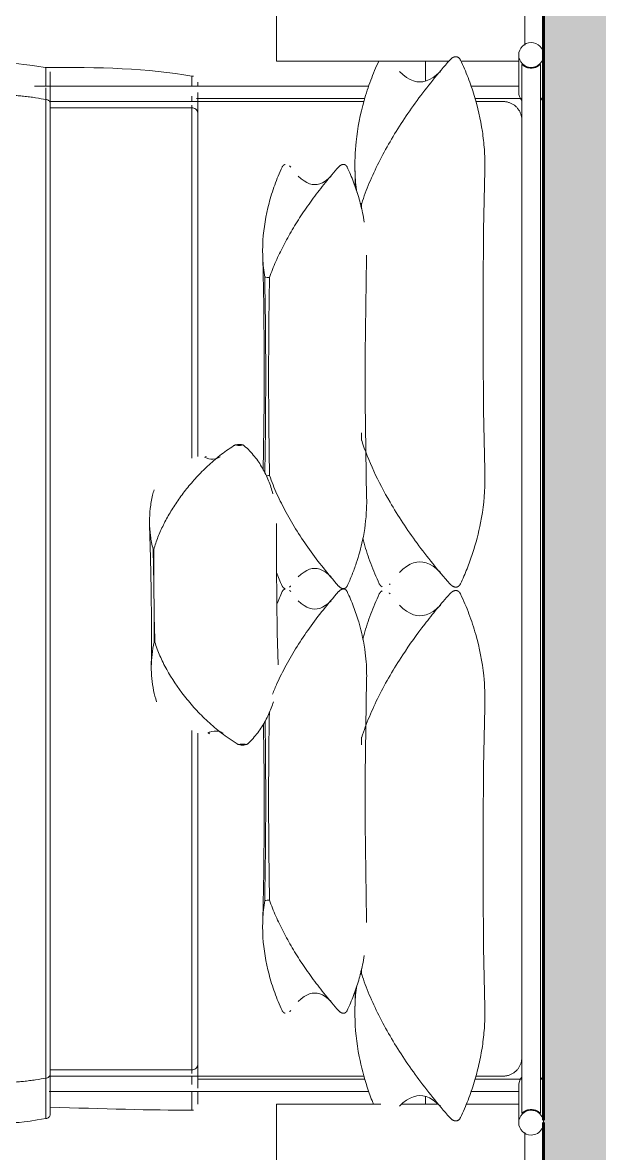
# Model space of a CAD drawing. Header units: millimetres. Extents: x -168557 to 193771, y -108373 to 197278.
# Drawn here: x 184983 to 185912, y -10839 to -9017 of the extents above; entities that cross this region are included whole.
import ezdxf

# ---------------------------------------------------------------- set-up
doc = ezdxf.new("R2010")
doc.units = ezdxf.units.MM
for name, color, linetype, lineweight in [('A-WALL', 113, 'Continuous', 9), ('A-WALL-PATT', 111, 'Continuous', 25), ('I-FURN', 30, 'Continuous', 9)]:
    doc.layers.add(name, color=color, linetype=linetype, lineweight=lineweight)

# ---------------------------------------------------------------- blocks, each defined once
blk = doc.blocks.new('Blks_Dorm Ikea_Cama Björksnäs - Queen-3588633-TERREO')
at = {"layer": 'I-FURN', "color": 254}
for p, q in [((-826.6, 1020), (-860, 1020)), ((844.9, 1015), (-844.9, 1015)), ((860, 1020), (826.6, 1020)), ((-844.9, 985), (844.9, 985)), ((-790, 984.3), (-790, 909.5)), ((790, 909.5), (790, 984.1)), ((-860, 980), (-800, 980)), ((-810, 903), (-810, 980)), ((800, 980), (860, 980)), ((810, 980.2), (810, 903)), ((-785, 955), (-785, 910.8)), ((785, 910.8), (785, 955)), ((-810, 199.9), (-810, 738.6)), ((-790, 732), (-790, 460.6)), ((-785, 730.5), (-785, 224.7)), ((785, 224.7), (785, 730.5)), ((790, 463.1), (790, 732)), ((810, 738.6), (810, 223.5))]:
    blk.add_line(p, q, dxfattribs=at)
at = {"layer": 'I-FURN', "color": 254, "flags": 128}
for points in [[(-755, 985), (-756.2, 985), (-757.4, 984.9), (-758.6, 984.8), (-759.8, 984.6), (-761, 984.4), (-762.1, 984.1), (-763.3, 983.8), (-764.4, 983.5), (-765.6, 983.1), (-766.7, 982.6), (-767.8, 982.1), (-768.9, 981.6), (-769.9, 981), (-770.9, 980.4), (-771.9, 979.8), (-772.9, 979.1), (-773.9, 978.3), (-774.8, 977.6), (-775.7, 976.7), (-776.5, 975.9), (-777.3, 975), (-778.1, 974.1), (-778.9, 973.2), (-779.6, 972.2), (-780.2, 971.2), (-780.9, 970.2), (-781.5, 969.1), (-782, 968.1), (-782.5, 967), (-783, 965.9), (-783.4, 964.7), (-783.7, 963.6), (-784.1, 962.4), (-784.3, 961.3), (-784.6, 960.1), (-784.7, 958.9), (-784.9, 957.7), (-785, 956.5), (-785, 955.3), (-785, 955)], [(785, 955), (785, 956.2), (784.9, 957.4), (784.8, 958.6), (784.6, 959.8), (784.4, 961), (784.1, 962.1), (783.8, 963.3), (783.5, 964.4), (783.1, 965.6), (782.6, 966.7), (782.1, 967.8), (781.6, 968.9), (781, 969.9), (780.4, 970.9), (779.8, 971.9), (779.1, 972.9), (778.3, 973.9), (777.6, 974.8), (776.7, 975.7), (775.9, 976.5), (775, 977.3), (774.1, 978.1), (773.2, 978.9), (772.2, 979.6), (771.2, 980.2), (770.2, 980.9), (769.1, 981.5), (768.1, 982), (767, 982.5), (765.9, 983), (764.7, 983.4), (763.6, 983.7), (762.4, 984.1), (761.3, 984.3), (760.1, 984.6), (758.9, 984.7), (757.7, 984.9), (756.5, 985), (755.3, 985), (755, 985)]]:
    blk.add_lwpolyline(points, dxfattribs=at)
at = {"layer": 'I-FURN', "color": 254}
for centre, start, end in [((-860, 1000), 0, 180), ((-800, 1000), 49.0407, 94.5085), ((-800, 1000), 80.8551, 90), ((-800, 1000), 51.579, 56.25), ((800, 1000), 90, 130.9514), ((800, 1000), 123.75, 128.4099), ((800, 1000), 90, 96.155), ((860, 1000), 360, 180), ((-860, 1000), 180, 360), ((-800, 1000), 270, 310.9514), ((-800, 1000), 303.75, 308.4099), ((800, 1000), 229.0486, 274.5085), ((800, 1000), 231.5901, 236.25), ((860, 1000), 180, 0), ((-800, 1000), 270, 276.155), ((800, 1000), 260.8551, 270)]:
    blk.add_arc(centre, 20, start, end, dxfattribs=at)
for points, knots in [([(-838.9, 1000), (-838.9, 1001.2), (-839.1, 1002.9), (-839.5, 1005.1), (-839.9, 1006.4), (-840.2, 1007.4), (-840.5, 1008.1), (-840.8, 1008.8), (-841.1, 1009.4), (-841.4, 1010.1), (-841.7, 1010.6), (-842, 1011.1), (-842.2, 1011.5), (-842.4, 1011.7), (-842.6, 1012), (-842.8, 1012.3), (-843.1, 1012.7), (-843.3, 1013), (-843.5, 1013.3), (-843.7, 1013.5), (-843.8, 1013.6), (-844, 1013.9), (-844.2, 1014.1), (-844.4, 1014.4), (-844.6, 1014.6), (-844.7, 1014.8), (-844.9, 1014.9), (-844.9, 1015), (-844.9, 1015)], [-1, -1, -1, -1, -0.857143, -0.785714, -0.714286, -0.678571, -0.642857, -0.607143, -0.571429, -0.535714, -0.5, -0.464286, -0.446429, -0.428571, -0.410714, -0.392857, -0.357143, -0.321429, -0.303571, -0.285714, -0.267857, -0.25, -0.214286, -0.178571, -0.142857, -0.107143, -0.071429, 0, 0, 0, 0]), ([(844.9, 1015), (844.9, 1015), (844.9, 1014.9), (844.7, 1014.8), (844.6, 1014.6), (844.4, 1014.4), (844.2, 1014.1), (844, 1013.9), (843.8, 1013.6), (843.7, 1013.5), (843.5, 1013.3), (843.3, 1013), (843.1, 1012.7), (842.8, 1012.3), (842.6, 1012), (842.4, 1011.7), (842.2, 1011.5), (842, 1011.1), (841.7, 1010.6), (841.4, 1010.1), (841.1, 1009.4), (840.8, 1008.8), (840.5, 1008.1), (840.2, 1007.4), (839.9, 1006.4), (839.5, 1005.1), (839.1, 1002.9), (838.9, 1001.2), (838.9, 1000)], [-1, -1, -1, -1, -0.928571, -0.892857, -0.857143, -0.821429, -0.785714, -0.75, -0.732143, -0.714286, -0.696429, -0.678571, -0.642857, -0.607143, -0.589286, -0.571429, -0.553571, -0.535714, -0.5, -0.464286, -0.428571, -0.392857, -0.357143, -0.321429, -0.285714, -0.214286, -0.142857, 0, 0, 0, 0]), ([(-844.9, 985), (-844.9, 985), (-844.9, 985.1), (-844.7, 985.2), (-844.6, 985.4), (-844.4, 985.6), (-844.2, 985.9), (-844, 986.1), (-843.8, 986.4), (-843.7, 986.5), (-843.5, 986.7), (-843.3, 987), (-843.1, 987.3), (-842.8, 987.7), (-842.6, 988), (-842.4, 988.3), (-842.2, 988.5), (-842, 988.9), (-841.7, 989.4), (-841.4, 989.9), (-841.1, 990.6), (-840.8, 991.2), (-840.5, 991.9), (-840.2, 992.6), (-839.9, 993.6), (-839.5, 994.9), (-839.1, 997.1), (-838.9, 998.8), (-838.9, 1000)], [-1, -1, -1, -1, -0.928571, -0.892857, -0.857143, -0.821429, -0.785714, -0.75, -0.732143, -0.714286, -0.696429, -0.678571, -0.642857, -0.607143, -0.589286, -0.571429, -0.553571, -0.535714, -0.5, -0.464286, -0.428571, -0.392857, -0.357143, -0.321429, -0.285714, -0.214286, -0.142857, 0, 0, 0, 0]), ([(838.9, 1000), (838.9, 998.8), (839.1, 997.1), (839.5, 994.9), (839.9, 993.6), (840.2, 992.6), (840.5, 991.9), (840.8, 991.2), (841.1, 990.6), (841.4, 989.9), (841.7, 989.4), (842, 988.9), (842.2, 988.5), (842.4, 988.3), (842.6, 988), (842.8, 987.7), (843.1, 987.3), (843.3, 987), (843.5, 986.7), (843.7, 986.5), (843.8, 986.4), (844, 986.1), (844.2, 985.9), (844.4, 985.6), (844.6, 985.4), (844.7, 985.2), (844.9, 985.1), (844.9, 985), (844.9, 985)], [-1, -1, -1, -1, -0.857143, -0.785714, -0.714286, -0.678571, -0.642857, -0.607143, -0.571429, -0.535714, -0.5, -0.464286, -0.446429, -0.428571, -0.410714, -0.392857, -0.357143, -0.321429, -0.303571, -0.285714, -0.267857, -0.25, -0.214286, -0.178571, -0.142857, -0.107143, -0.071429, 0, 0, 0, 0])]:
    blk.add_open_spline(points, degree=3, knots=knots, dxfattribs=at)
blk = doc.blocks.new('Blks_Decor Henzel Studio_Tapete Diamond Dust - Único-3507124-TERREO')
at = {"layer": 'I-FURN', "color": 254}
for p, q in [((-840, -1000), (-828, -1000)), ((808, -1000), (840, -1000))]:
    blk.add_line(p, q, dxfattribs=at)
blk = doc.blocks.new('Blks_Mob_Mesa de Cabeceira Ripas - Madeira-V16-TERREO')
at = {"layer": 'I-FURN', "color": 254}
for p, q in [((-250, 190.4), (-250, 105.9)), ((250, 200), (-204.3, 200)), ((250, -200), (250, 200)), ((-250, 59.6), (-250, 2.6)), ((-250, -32), (-250, -200)), ((-250, -200), (250, -200))]:
    blk.add_line(p, q, dxfattribs=at)
blk = doc.blocks.new('Blks_Mob_Mesa de Cabeceira Ripas - Madeira-V17-TERREO')
at = {"layer": 'I-FURN', "color": 254}
for p, q in [((250, 200), (-250, 200)), ((-250, 200), (-250, -77.7)), ((250, -200), (250, 200)), ((-250, -97.3), (-250, -190.6)), ((-224.3, -200), (250, -200))]:
    blk.add_line(p, q, dxfattribs=at)
blk = doc.blocks.new('Blks_Dorm_Travesseiros - Branco-V19-TERREO')
at = {"layer": 'I-FURN', "color": 254}
for p, q in [((-620.8, 109.2), (-620.8, 110.3)), ((620.8, 110.3), (620.8, 109.2)), ((-620.8, 109.2), (-620.8, 107.9)), ((620.8, 107.9), (620.8, 109.2))]:
    blk.add_line(p, q, dxfattribs=at)
at = {"layer": 'I-FURN', "color": 254, "flags": 128}
for points in [[(-674.4, 308.7), (-577.9, 306.8), (-481.2, 305.9), (-384.3, 305.9), (-287.6, 306.8), (-191.1, 308.6), (-185.6, 308.7)], [(674.4, 308.7), (577.9, 306.8), (481.2, 305.9), (384.3, 305.9), (287.6, 306.8), (191.1, 308.6), (185.6, 308.7)], [(-833.6, 237.1), (-828, 231), (-823.6, 225.2), (-820.3, 219.5), (-818.1, 214.1), (-816.9, 209), (-816.5, 204), (-816.9, 198.9), (-818.2, 193.8), (-820.5, 188.4), (-823.8, 182.7), (-828.3, 176.8), (-833.6, 171.1)], [(-26.4, 237.1), (-32, 231), (-36.4, 225.2), (-39.7, 219.5), (-41.9, 214.1), (-43.1, 209), (-43.5, 204), (-43.1, 198.9), (-41.8, 193.8), (-39.5, 188.4), (-36.2, 182.7), (-31.7, 176.8), (-26.4, 171.1)], [(26.4, 237.1), (32, 231), (36.4, 225.2), (39.7, 219.5), (41.9, 214.1), (43.1, 209), (43.5, 204), (43.1, 198.9), (41.8, 193.8), (39.5, 188.4), (36.2, 182.7), (31.7, 176.8), (26.4, 171.1)], [(833.6, 237.1), (828, 231), (823.6, 225.2), (820.3, 219.5), (818.1, 214.1), (816.9, 209), (816.5, 204), (816.9, 198.9), (818.2, 193.8), (820.5, 188.4), (823.8, 182.7), (828.3, 176.8), (833.6, 171.1)], [(-146.4, 118.2), (-223.6, 116.7), (-301.1, 116), (-378.5, 115.9), (-455.9, 116.7), (-533.2, 118.1), (-537.6, 118.2)], [(146.4, 118.2), (223.6, 116.7), (301.1, 116), (378.5, 115.9), (455.9, 116.7), (533.2, 118.1), (537.6, 118.2)], [(-646.9, 100), (-668.9, 99.6), (-674.4, 99.4)], [(646.9, 100), (668.9, 99.6), (674.4, 99.4)], [(-664.9, 60.9), (-660.4, 56.1), (-656.9, 51.4), (-654.3, 46.9), (-652.5, 42.6), (-651.5, 38.4), (-651.2, 34.4), (-651.5, 30.4), (-652.6, 26.3), (-654.4, 21.9), (-657, 17.4), (-660.6, 12.7), (-664.9, 8.1)], [(-19.1, 60.9), (-23.6, 56.1), (-27.1, 51.4), (-29.7, 46.9), (-31.5, 42.6), (-32.5, 38.4), (-32.8, 34.4), (-32.5, 30.4), (-31.4, 26.3), (-29.6, 21.9), (-27, 17.4), (-23.4, 12.7), (-19.1, 8.1)], [(19.1, 60.9), (23.6, 56.1), (27.1, 51.4), (29.7, 46.9), (31.5, 42.6), (32.5, 38.4), (32.8, 34.4), (32.5, 30.4), (31.4, 26.3), (29.6, 21.9), (27, 17.4), (23.4, 12.7), (19.1, 8.1)], [(664.9, 60.9), (660.4, 56.1), (656.9, 51.4), (654.3, 46.9), (652.5, 42.6), (651.5, 38.4), (651.2, 34.4), (651.5, 30.4), (652.6, 26.3), (654.4, 21.9), (657, 17.4), (660.6, 12.7), (664.9, 8.1)], [(122.7, -24.2), (70.3, -25.7), (17.7, -26.7), (-34.9, -27.1), (-87.4, -27), (-105, -26.9)], [(-191.7, -48.3), (-223.6, -47.7), (-301.1, -46.9), (-378.5, -46.9), (-455.9, -47.6), (-533.2, -49.1), (-537.5, -49.2)], [(217.2, -47.8), (223.6, -47.7), (301.1, -46.9), (378.5, -46.9), (455.9, -47.6), (533.2, -49.1), (537.5, -49.2)], [(-212.4, -118), (-210.6, -122.1), (-209.5, -125.8), (-209, -129.3), (-209, -132.7), (-209.6, -136.2), (-210.9, -140.1), (-212.1, -142.8)], [(232.3, -112.8), (230.5, -116.9), (229.5, -120.6), (229.1, -124.1), (229.2, -127.6), (229.9, -131.1), (231.2, -134.9), (232.5, -137.6)], [(-102.6, -231.4), (-50.1, -229.9), (2.4, -228.9), (55, -228.5), (107.5, -228.6), (125.1, -228.8)]]:
    blk.add_lwpolyline(points, dxfattribs=at)
at = {"layer": 'I-FURN', "color": 254}
for centre, major_axis, ratio, start_param, end_param in [((-430, 706.5), (2472.1, 0), 0.241922, 4.635125, 4.638688), ((-430, 706.5), (2472.1, 0), 0.241922, 4.784679, 4.789653), ((430, 706.5), (2472.1, 0), 0.241922, 4.635125, 4.640099), ((430, 706.5), (2472.1, 0), 0.241922, 4.786241, 4.789653), ((-430, 701.3), (2472.1, 0), 0.240231, 4.635124, 4.637047), ((430, 701.3), (2472.1, 0), 0.240231, 4.787731, 4.789654), ((7.1, 125.6), (1352.5, 15.8), 0.258819, 4.65708, 4.767698), ((15.3, -574.5), (1352.5, 15.8), 0.258819, 1.515487, 1.626106), ((-816.1, -234.1), (752.5, 8.8), 0.258819, 6.280437, 6.285934), ((838.5, -214.7), (752.5, 8.8), 0.258819, 3.138844, 3.144341)]:
    blk.add_ellipse(centre, major_axis=major_axis, ratio=ratio, start_param=start_param, end_param=end_param, dxfattribs=at)
for points, knots in [([(-851.9, 269.5), (-842.5, 273.9), (-823.6, 282), (-785.4, 295.2), (-746.7, 304), (-707.9, 308.3), (-687, 309), (-675.9, 308.8), (-674.4, 308.7)], [-1, -1, -1, -1, -0.875, -0.75, -0.5, -0.375, -0.25, -0.2314573, -0.2314573, -0.2314573, -0.2314573]), ([(-189.8, 308.6), (-184.2, 308.8), (-156.4, 309.2), (-111.9, 304.4), (-65.1, 292.2), (-32.3, 280.3), (-16.2, 273.3), (-8.1, 269.5)], [0.213292, 0.213292, 0.213292, 0.213292, 0.2857143, 0.5714286, 0.7857143, 0.8928571, 1, 1, 1, 1]), ([(8.1, 269.5), (18.8, 274.5), (40.5, 283.7), (84.3, 298), (134.1, 307.8), (173, 309.2), (189.7, 308.6), (189.8, 308.6)], [0, 0, 0, 0, 0.1428571, 0.2857143, 0.5714286, 0.7857143, 0.786708, 0.786708, 0.786708, 0.786708]), ([(674.4, 308.7), (675.9, 308.8), (687, 309), (707.9, 308.3), (737, 305.1), (766.1, 299.6), (794.9, 291.9), (823.6, 282), (842.5, 273.9), (851.9, 269.5)], [-0.7685427, -0.7685427, -0.7685427, -0.7685427, -0.75, -0.625, -0.5, -0.375, -0.25, -0.125, 0, 0, 0, 0]), ([(-851.9, 252.3), (-852.3, 252.6), (-852.8, 253.1), (-853.5, 253.9), (-854, 254.5), (-854.5, 255.1), (-855, 255.8), (-855.4, 256.3), (-855.7, 256.8), (-855.9, 257.2), (-856.1, 257.5), (-856.3, 258), (-856.6, 258.7), (-856.9, 259.5), (-857.1, 260.3), (-857.2, 261.1), (-857.2, 262), (-857.2, 262.8), (-857.1, 263.6), (-856.9, 264.3), (-856.6, 265), (-856.3, 265.6), (-856.1, 266), (-855.9, 266.3), (-855.7, 266.6), (-855.4, 266.9), (-855, 267.3), (-854.5, 267.8), (-854, 268.2), (-853.5, 268.6), (-852.8, 269), (-852.3, 269.3), (-851.9, 269.5)], [-1, -1, -1, -1, -0.928571, -0.892857, -0.857143, -0.821429, -0.785714, -0.75, -0.732143, -0.714286, -0.696429, -0.678571, -0.642857, -0.607143, -0.571429, -0.535714, -0.5, -0.464286, -0.428571, -0.392857, -0.357143, -0.321429, -0.303571, -0.285714, -0.267857, -0.25, -0.214286, -0.178571, -0.142857, -0.107143, -0.071429, 0, 0, 0, 0]), ([(-8.1, 269.5), (-7.8, 269.3), (-7.2, 269), (-6.5, 268.6), (-6, 268.2), (-5.5, 267.8), (-5, 267.3), (-4.6, 266.9), (-4.3, 266.6), (-4.1, 266.3), (-3.9, 266), (-3.7, 265.6), (-3.4, 265), (-3.1, 264.3), (-2.9, 263.6), (-2.8, 262.8), (-2.8, 262), (-2.8, 261.1), (-2.9, 260.3), (-3.1, 259.5), (-3.4, 258.7), (-3.7, 258), (-3.9, 257.5), (-4.1, 257.2), (-4.3, 256.8), (-4.6, 256.3), (-5, 255.8), (-5.5, 255.1), (-6, 254.5), (-6.5, 253.9), (-7.2, 253.1), (-7.8, 252.6), (-8.1, 252.3)], [0, 0, 0, 0, 0.071429, 0.107143, 0.142857, 0.178571, 0.214286, 0.25, 0.267857, 0.285714, 0.303571, 0.321429, 0.357143, 0.392857, 0.428571, 0.464286, 0.5, 0.535714, 0.571429, 0.607143, 0.642857, 0.678571, 0.696429, 0.714286, 0.732143, 0.75, 0.785714, 0.821429, 0.857143, 0.892857, 0.928571, 1, 1, 1, 1]), ([(8.1, 252.3), (7.8, 252.6), (7.2, 253.1), (6.5, 253.9), (6, 254.5), (5.5, 255.1), (5, 255.8), (4.6, 256.3), (4.3, 256.8), (4.1, 257.2), (3.9, 257.5), (3.7, 258), (3.4, 258.7), (3.1, 259.5), (2.9, 260.3), (2.8, 261.1), (2.8, 262), (2.8, 262.8), (2.9, 263.6), (3.1, 264.3), (3.4, 265), (3.7, 265.6), (3.9, 266), (4.1, 266.3), (4.3, 266.6), (4.6, 266.9), (5, 267.3), (5.5, 267.8), (6, 268.2), (6.5, 268.6), (7.2, 269), (7.8, 269.3), (8.1, 269.5)], [0, 0, 0, 0, 0.071429, 0.107143, 0.142857, 0.178571, 0.214286, 0.25, 0.267857, 0.285714, 0.303571, 0.321429, 0.357143, 0.392857, 0.428571, 0.464286, 0.5, 0.535714, 0.571429, 0.607143, 0.642857, 0.678571, 0.696429, 0.714286, 0.732143, 0.75, 0.785714, 0.821429, 0.857143, 0.892857, 0.928571, 1, 1, 1, 1]), ([(851.9, 269.5), (852.3, 269.3), (852.8, 269), (853.5, 268.6), (854, 268.2), (854.5, 267.8), (855, 267.3), (855.4, 266.9), (855.7, 266.6), (855.9, 266.3), (856.1, 266), (856.3, 265.6), (856.6, 265), (856.9, 264.3), (857.1, 263.6), (857.2, 262.8), (857.2, 262), (857.2, 261.1), (857.1, 260.3), (856.9, 259.5), (856.6, 258.7), (856.3, 258), (856.1, 257.5), (855.9, 257.2), (855.7, 256.8), (855.4, 256.3), (855, 255.8), (854.5, 255.1), (854, 254.5), (853.5, 253.9), (852.8, 253.1), (852.3, 252.6), (851.9, 252.3)], [-1, -1, -1, -1, -0.928571, -0.892857, -0.857143, -0.821429, -0.785714, -0.75, -0.732143, -0.714286, -0.696429, -0.678571, -0.642857, -0.607143, -0.571429, -0.535714, -0.5, -0.464286, -0.428571, -0.392857, -0.357143, -0.321429, -0.303571, -0.285714, -0.267857, -0.25, -0.214286, -0.178571, -0.142857, -0.107143, -0.071429, 0, 0, 0, 0]), ([(-8.1, 252.3), (-18.8, 242.7), (-40.5, 224.4), (-84.3, 190.7), (-134.1, 157.9), (-189.5, 128.8), (-222.7, 115.6), (-239.2, 110.3)], [0, 0, 0, 0, 0.142857, 0.285714, 0.571429, 0.785714, 1, 1, 1, 1]), ([(239.2, 110.3), (228.2, 113.9), (206.1, 122.1), (161.8, 142.5), (111.9, 171.7), (65.1, 205.1), (32.4, 231.2), (16.2, 245.1), (8.1, 252.3)], [0, 0, 0, 0, 0.142857, 0.285714, 0.571429, 0.785714, 0.892857, 1, 1, 1, 1]), ([(-6.7, 154.5), (-6.8, 154.6), (-7.3, 155.1), (-7.7, 155.6), (-8.1, 155.9)], [-0.09113319, -0.09113319, -0.09113319, -0.09113319, -0.07142857, 0, 0, 0, 0]), ([(8.1, 155.9), (7.7, 155.6), (7.3, 155.1), (6.8, 154.6), (6.7, 154.5)], [-1, -1, -1, -1, -0.92857143, -0.90886681, -0.90886681, -0.90886681, -0.90886681]), ([(-639, 102.2), (-649.5, 100.8), (-676.6, 98.5), (-725.9, 100.4), (-775.7, 110.2), (-818.9, 124.3), (-839.9, 133.1), (-850, 137.8)], [-0.9213668, -0.9213668, -0.9213668, -0.9213668, -0.7857143, -0.5714286, -0.2857143, -0.1428571, -0.0082296, -0.0082296, -0.0082296, -0.0082296]), ([(-81.4, 112), (-78.7, 112.7), (-65, 116.5), (-40.5, 124.5), (-18.9, 133.6), (-8.1, 138.7)], [-0.3205514, -0.3205514, -0.3205514, -0.3205514, -0.2857143, -0.1428571, 0, 0, 0, 0]), ([(-8.1, 138.7), (-7.7, 138.8), (-7.2, 139.1), (-6.5, 139.6), (-6, 140), (-5.5, 140.4), (-5, 140.8), (-4.6, 141.2), (-4.3, 141.6), (-4.1, 141.9), (-3.9, 142.2), (-3.7, 142.6), (-3.5, 142.9), (-3.4, 143.1)], [-1, -1, -1, -1, -0.9285714, -0.8928571, -0.8571429, -0.8214286, -0.7857143, -0.75, -0.7321429, -0.7142857, -0.6964286, -0.6785714, -0.6428571, -0.6428571, -0.6428571, -0.6428571]), ([(3.4, 143.1), (3.5, 142.9), (3.7, 142.6), (3.9, 142.2), (4.1, 141.9), (4.3, 141.6), (4.6, 141.2), (5, 140.8), (5.5, 140.4), (6, 140), (6.5, 139.6), (7.2, 139.1), (7.7, 138.8), (8.1, 138.7)], [-0.3571429, -0.3571429, -0.3571429, -0.3571429, -0.3214286, -0.3035714, -0.2857143, -0.2678571, -0.25, -0.2142857, -0.1785714, -0.1428571, -0.1071429, -0.0714286, 0, 0, 0, 0]), ([(8.1, 138.7), (18.9, 133.6), (40.5, 124.5), (65, 116.5), (78.7, 112.7), (81.4, 112)], [-1, -1, -1, -1, -0.8571429, -0.7142857, -0.6794486, -0.6794486, -0.6794486, -0.6794486]), ([(830.1, 129.1), (829.2, 128.8), (820.3, 125.2), (794.9, 116), (748.1, 103.8), (698.2, 98.4), (660, 99.8), (644, 101.5), (639, 102.2)], [-0.9036447, -0.9036447, -0.9036447, -0.9036447, -0.8928571, -0.7857143, -0.5714286, -0.2857143, -0.1428571, -0.0786332, -0.0786332, -0.0786332, -0.0786332]), ([(-679.5, 86.8), (-671.4, 90.6), (-655.3, 97.5), (-630.6, 105.8), (-609.1, 111.2), (-595.8, 113.7), (-590.9, 114.5)], [-1, -1, -1, -1, -0.8571429, -0.7142857, -0.5714286, -0.4866628, -0.4866628, -0.4866628, -0.4866628]), ([(-152, 118.1), (-144.1, 118.4), (-119.5, 118.4), (-82.4, 113.6), (-47.2, 104), (-22.6, 95), (-10.5, 89.7), (-4.5, 86.8)], [0.1505973, 0.1505973, 0.1505973, 0.1505973, 0.2857143, 0.5714286, 0.7857143, 0.8928571, 1, 1, 1, 1]), ([(4.5, 86.8), (12.5, 90.6), (28.7, 97.5), (61.6, 108.6), (99.1, 116.5), (131.9, 118.6), (148, 118.2), (151.5, 118.1)], [0, 0, 0, 0, 0.1428571, 0.2857143, 0.5714286, 0.7857143, 0.8469229, 0.8469229, 0.8469229, 0.8469229]), ([(590.9, 114.5), (595.8, 113.7), (609.1, 111.2), (630.6, 105.8), (655.3, 97.5), (671.4, 90.6), (679.5, 86.8)], [-0.5133372, -0.5133372, -0.5133372, -0.5133372, -0.4285714, -0.2857143, -0.1428571, 0, 0, 0, 0]), ([(-679.5, 73.1), (-679.8, 73.3), (-680.3, 73.7), (-680.8, 74.4), (-681.2, 74.8), (-681.6, 75.3), (-682, 75.9), (-682.3, 76.3), (-682.5, 76.7), (-682.7, 77), (-682.8, 77.3), (-683, 77.7), (-683.3, 78.2), (-683.5, 78.9), (-683.7, 79.5), (-683.7, 80.2), (-683.8, 80.8), (-683.7, 81.5), (-683.7, 82.1), (-683.5, 82.7), (-683.3, 83.3), (-683, 83.7), (-682.8, 84), (-682.7, 84.3), (-682.5, 84.5), (-682.3, 84.8), (-682, 85.1), (-681.6, 85.5), (-681.2, 85.8), (-680.8, 86.1), (-680.3, 86.5), (-679.8, 86.7), (-679.5, 86.8)], [-1, -1, -1, -1, -0.928571, -0.892857, -0.857143, -0.821429, -0.785714, -0.75, -0.732143, -0.714286, -0.696429, -0.678571, -0.642857, -0.607143, -0.571429, -0.535714, -0.5, -0.464286, -0.428571, -0.392857, -0.357143, -0.321429, -0.303571, -0.285714, -0.267857, -0.25, -0.214286, -0.178571, -0.142857, -0.107143, -0.071429, 0, 0, 0, 0]), ([(-4.5, 73.1), (-14.1, 64.5), (-33.6, 48.1), (-73, 18.4), (-112.9, -6.8), (-152.6, -26.7), (-172.5, -34.7), (-182.4, -38.2)], [0, 0, 0, 0, 0.166667, 0.333333, 0.666667, 0.833333, 1, 1, 1, 1]), ([(-4.5, 86.8), (-4.2, 86.7), (-3.8, 86.5), (-3.2, 86.1), (-2.8, 85.8), (-2.4, 85.5), (-2, 85.1), (-1.7, 84.8), (-1.5, 84.5), (-1.3, 84.3), (-1.1, 84), (-0.9, 83.7), (-0.7, 83.3), (-0.5, 82.7), (-0.3, 82.1), (-0.3, 81.5), (-0.2, 80.8), (-0.3, 80.2), (-0.4, 79.5), (-0.5, 78.9), (-0.7, 78.2), (-1, 77.7), (-1.1, 77.3), (-1.3, 77), (-1.5, 76.7), (-1.7, 76.3), (-2, 75.9), (-2.4, 75.3), (-2.8, 74.8), (-3.2, 74.4), (-3.8, 73.7), (-4.2, 73.3), (-4.5, 73.1)], [0, 0, 0, 0, 0.071429, 0.107143, 0.142857, 0.178571, 0.214286, 0.25, 0.267857, 0.285714, 0.303571, 0.321429, 0.357143, 0.392857, 0.428571, 0.464286, 0.5, 0.535714, 0.571429, 0.607143, 0.642857, 0.678571, 0.696429, 0.714286, 0.732143, 0.75, 0.785714, 0.821429, 0.857143, 0.892857, 0.928571, 1, 1, 1, 1]), ([(4.5, 73.1), (4.2, 73.3), (3.8, 73.7), (3.2, 74.4), (2.8, 74.8), (2.4, 75.3), (2, 75.9), (1.7, 76.3), (1.5, 76.7), (1.3, 77), (1.1, 77.3), (1, 77.7), (0.7, 78.2), (0.5, 78.9), (0.4, 79.5), (0.3, 80.2), (0.2, 80.8), (0.3, 81.5), (0.3, 82.1), (0.5, 82.7), (0.7, 83.3), (0.9, 83.7), (1.1, 84), (1.3, 84.3), (1.5, 84.5), (1.7, 84.8), (2, 85.1), (2.4, 85.5), (2.8, 85.8), (3.2, 86.1), (3.8, 86.5), (4.2, 86.7), (4.5, 86.8)], [0, 0, 0, 0, 0.071429, 0.107143, 0.142857, 0.178571, 0.214286, 0.25, 0.267857, 0.285714, 0.303571, 0.321429, 0.357143, 0.392857, 0.428571, 0.464286, 0.5, 0.535714, 0.571429, 0.607143, 0.642857, 0.678571, 0.696429, 0.714286, 0.732143, 0.75, 0.785714, 0.821429, 0.857143, 0.892857, 0.928571, 1, 1, 1, 1]), ([(169.7, -33.4), (164, -31.2), (148.4, -24.6), (112.9, -6.8), (73, 18.4), (33.6, 48.1), (14.1, 64.5), (4.5, 73.1)], [0.0712978, 0.0712978, 0.0712978, 0.0712978, 0.1666667, 0.3333333, 0.6666667, 0.8333333, 1, 1, 1, 1]), ([(679.5, 86.8), (679.8, 86.7), (680.3, 86.5), (680.8, 86.1), (681.2, 85.8), (681.6, 85.5), (682, 85.1), (682.3, 84.8), (682.5, 84.5), (682.7, 84.3), (682.8, 84), (683, 83.7), (683.3, 83.3), (683.5, 82.7), (683.7, 82.1), (683.7, 81.5), (683.8, 80.8), (683.7, 80.2), (683.7, 79.5), (683.5, 78.9), (683.3, 78.2), (683, 77.7), (682.8, 77.3), (682.7, 77), (682.5, 76.7), (682.3, 76.3), (682, 75.9), (681.6, 75.3), (681.2, 74.8), (680.8, 74.4), (680.3, 73.7), (679.8, 73.3), (679.5, 73.1)], [-1, -1, -1, -1, -0.928571, -0.892857, -0.857143, -0.821429, -0.785714, -0.75, -0.732143, -0.714286, -0.696429, -0.678571, -0.642857, -0.607143, -0.571429, -0.535714, -0.5, -0.464286, -0.428571, -0.392857, -0.357143, -0.321429, -0.303571, -0.285714, -0.267857, -0.25, -0.214286, -0.178571, -0.142857, -0.107143, -0.071429, 0, 0, 0, 0]), ([(-679.5, -17.8), (-679.8, -17.7), (-680.2, -17.5), (-680.8, -17.1), (-681.2, -16.8), (-681.6, -16.4), (-682, -16.1), (-682.3, -15.8), (-682.5, -15.5), (-682.7, -15.3), (-682.9, -15), (-683, -14.7), (-683.3, -14.3), (-683.5, -13.7), (-683.6, -13.3), (-683.6, -13.1)], [-1, -1, -1, -1, -0.9285714, -0.8928571, -0.8571429, -0.8214286, -0.7857143, -0.75, -0.7321429, -0.7142857, -0.6964286, -0.6785714, -0.6428571, -0.6071429, -0.5714286, -0.5714286, -0.5714286, -0.5714286]), ([(-681.2, -5.8), (-681.1, -5.6), (-680.8, -5.3), (-680.2, -4.7), (-679.8, -4.3), (-679.5, -4)], [-0.1428571, -0.1428571, -0.1428571, -0.1428571, -0.1071429, -0.0714286, 0, 0, 0, 0]), ([(-502.2, -46), (-512.1, -47.6), (-531.9, -49.6), (-571.5, -49.2), (-611.3, -42.6), (-650.5, -30.4), (-669.9, -22.3), (-679.5, -17.8)], [-1, -1, -1, -1, -0.833333, -0.666667, -0.333333, -0.166667, 0, 0, 0, 0]), ([(-2.8, -5.8), (-2.9, -5.6), (-3.2, -5.3), (-3.7, -4.7), (-4.2, -4.3), (-4.5, -4)], [-0.1428571, -0.1428571, -0.1428571, -0.1428571, -0.1071429, -0.0714286, 0, 0, 0, 0]), ([(-4.5, -17.8), (-4.2, -17.7), (-3.7, -17.4), (-3.2, -17.1), (-2.8, -16.8), (-2.4, -16.4), (-2, -16.1), (-1.7, -15.8), (-1.5, -15.5), (-1.3, -15.3), (-1.2, -15), (-1, -14.7), (-0.7, -14.3), (-0.5, -13.7), (-0.4, -13.3), (-0.4, -13.1)], [-1, -1, -1, -1, -0.9285714, -0.8928571, -0.8571429, -0.8214286, -0.7857143, -0.75, -0.7321429, -0.7142857, -0.6964286, -0.6785714, -0.6428571, -0.6071429, -0.5714286, -0.5714286, -0.5714286, -0.5714286]), ([(0.4, -13.1), (0.4, -13.3), (0.5, -13.7), (0.7, -14.3), (1, -14.7), (1.2, -15), (1.3, -15.3), (1.5, -15.5), (1.7, -15.8), (2, -16.1), (2.4, -16.4), (2.8, -16.8), (3.2, -17.1), (3.7, -17.4), (4.2, -17.7), (4.5, -17.8)], [-0.4285714, -0.4285714, -0.4285714, -0.4285714, -0.3928571, -0.3571429, -0.3214286, -0.3035714, -0.2857143, -0.2678571, -0.25, -0.2142857, -0.1785714, -0.1428571, -0.1071429, -0.0714286, 0, 0, 0, 0]), ([(4.5, -4), (4.2, -4.3), (3.7, -4.7), (3.2, -5.3), (2.9, -5.6), (2.8, -5.8)], [-1, -1, -1, -1, -0.9285714, -0.8928571, -0.8571429, -0.8571429, -0.8571429, -0.8571429]), ([(679.5, -17.8), (669.9, -22.3), (650.5, -30.4), (611.3, -42.6), (571.5, -49.2), (531.9, -49.6), (512.1, -47.6), (502.2, -46)], [-1, -1, -1, -1, -0.833333, -0.666667, -0.333333, -0.166667, 0, 0, 0, 0]), ([(679.5, -4), (679.8, -4.3), (680.2, -4.7), (680.8, -5.3), (681.1, -5.6), (681.2, -5.8)], [-1, -1, -1, -1, -0.9285714, -0.8928571, -0.8571429, -0.8571429, -0.8571429, -0.8571429]), ([(683.6, -13.1), (683.6, -13.3), (683.5, -13.7), (683.3, -14.3), (683, -14.7), (682.9, -15), (682.7, -15.3), (682.5, -15.5), (682.3, -15.8), (682, -16.1), (681.6, -16.4), (681.2, -16.8), (680.8, -17.1), (680.2, -17.5), (679.8, -17.7), (679.5, -17.8)], [-0.4285714, -0.4285714, -0.4285714, -0.4285714, -0.3928571, -0.3571429, -0.3214286, -0.3035714, -0.2857143, -0.2678571, -0.25, -0.2142857, -0.1785714, -0.1428571, -0.1071429, -0.0714286, 0, 0, 0, 0]), ([(-230.5, -79), (-225, -72.9), (-216.5, -64.6), (-204.1, -55.5), (-194.3, -49.5), (-184.4, -44.2), (-170.8, -38.2), (-160.3, -34.7), (-153.2, -32.9)], [-1, -1, -1, -1, -0.875, -0.8125, -0.75, -0.6875, -0.625, -0.5, -0.5, -0.5, -0.5]), ([(249.5, -73.4), (246.7, -70.4), (241, -64.7), (231.9, -57.1), (222.4, -50.5), (212.6, -44.7), (202.5, -39.7), (192.3, -35.4), (185.4, -33.1), (181.9, -32)], [-1, -1, -1, -1, -0.9375, -0.875, -0.8125, -0.75, -0.6875, -0.625, -0.5633776, -0.5633776, -0.5633776, -0.5633776]), ([(-502.2, -46), (-459.6, -45.1), (-354.4, -43.9), (-249, -44.7), (-186.7, -45.9)], [0, 0, 0, 0, 0.4, 0.9845923, 0.9845923, 0.9845923, 0.9845923]), ([(-182.4, -38.2), (-224.9, -39), (-331.3, -40.2), (-437.9, -39.4), (-501.6, -38.2)], [0, 0, 0, 0, 0.4, 1, 1, 1, 1]), ([(-182.1, -43.6), (-182.2, -43.1), (-182.3, -41.3), (-182.4, -39.5), (-182.4, -38.2)], [0.2985054, 0.2985054, 0.2985054, 0.2985054, 0.5, 1, 1, 1, 1]), ([(501.6, -38.2), (459.1, -39), (358.1, -40.1), (256.9, -39.5), (198.5, -38.5)], [0, 0, 0, 0, 0.4, 0.949401, 0.949401, 0.949401, 0.949401]), ([(213.6, -45.4), (245.6, -44.9), (341.9, -43.9), (438.3, -44.7), (502.2, -46)], [0.0993198, 0.0993198, 0.0993198, 0.0993198, 0.4, 1, 1, 1, 1]), ([(86, -223), (93.3, -220.7), (108, -215.2), (137.2, -200.7), (166, -181.6), (190.3, -161.1), (203.8, -148.2), (213.7, -138), (223.3, -127.1), (232.6, -115.7), (241.5, -103.5), (247, -95), (249.7, -90.6)], [-1, -1, -1, -1, -0.875, -0.75, -0.5, -0.375, -0.3125, -0.25, -0.1875, -0.125, -0.0625, 0, 0, 0, 0]), ([(-63.6, -224.7), (-70.2, -222.9), (-83.3, -218.3), (-103, -209.5), (-122.6, -198.9), (-142, -186.4), (-161.1, -172.2), (-179.8, -156.1), (-194.8, -141.3), (-206.4, -128.4), (-217.6, -114.9), (-225.3, -103.9), (-230.3, -96.2)], [-1, -1, -1, -1, -0.888889, -0.777778, -0.666667, -0.555556, -0.444444, -0.333333, -0.222222, -0.166667, -0.111111, 0, 0, 0, 0]), ([(-159.6, -224.3), (-156.8, -225.1), (-146.8, -227.8), (-129.5, -230.8), (-107.6, -232), (-85.6, -230.5), (-70.9, -227.7), (-63.6, -225.8)], [0.449297, 0.449297, 0.449297, 0.449297, 0.5, 0.625, 0.75, 0.875, 1, 1, 1, 1]), ([(86, -224.1), (92.6, -225.6), (105.7, -227.9), (125.3, -229.1), (144.7, -228.3), (163.7, -225.4), (176, -222.2), (181.9, -220.3)], [-1, -1, -1, -1, -0.8888889, -0.7777778, -0.6666667, -0.5555556, -0.4491764, -0.4491764, -0.4491764, -0.4491764])]:
    blk.add_open_spline(points, degree=3, knots=knots, dxfattribs=at)
for points in [[(-620.8, 110.3), (-631.8, 113.8), (-653.8, 122.1), (-687, 137.4), (-720.3, 155.5), (-753.6, 176.1), (-786.7, 199.1), (-819.5, 224.4), (-841.1, 242.8), (-851.9, 252.3)], [(851.9, 252.3), (841.1, 242.8), (819.5, 224.4), (786.7, 199.1), (753.6, 176.1), (720.3, 155.5), (687, 137.4), (653.8, 122.1), (631.8, 113.8), (620.8, 110.3)], [(-501.6, -38.2), (-510.1, -35.2), (-527.2, -28.5), (-552.7, -16.2), (-578.3, -1.9), (-603.9, 14.2), (-629.3, 32), (-654.6, 51.6), (-671.2, 65.7), (-679.5, 73.1)], [(679.5, 73.1), (671.2, 65.7), (654.6, 51.6), (629.3, 32), (603.9, 14.2), (578.3, -1.9), (552.7, -16.2), (527.2, -28.5), (510.1, -35.2), (501.6, -38.2)], [(-26.3, -27.2), (-19, -24.3), (-11.7, -21.2), (-4.5, -17.8)], [(4.5, -17.8), (11.3, -21), (18.1, -23.9), (24.9, -26.6)], [(-501.6, -38.2), (-501.6, -39.5), (-501.7, -42.1), (-502, -44.7), (-502.2, -46)], [(502.2, -46), (502, -44.7), (501.7, -42.1), (501.6, -39.5), (501.6, -38.2)], [(-231.9, -81), (-232.3, -82.5), (-232.7, -85.4), (-232.7, -89.8), (-232.1, -92.4), (-231.7, -93.6)], [(-231.9, -81), (-231.7, -80.6), (-231.3, -80), (-230.8, -79.3), (-230.5, -79)], [(-231.7, -93.6), (-231.4, -92.1), (-230.8, -89.2), (-230.9, -84.8), (-231.5, -82.2), (-231.9, -81)], [(250.9, -75.3), (250.7, -75), (250.2, -74.3), (249.7, -73.7), (249.5, -73.4)], [(249.7, -90.6), (249.9, -90.2), (250.4, -89.3), (250.8, -88.4), (251, -88)], [(250.9, -75.3), (250.5, -76.6), (250, -79.2), (250, -83.6), (250.6, -86.5), (251, -88)], [(251, -88), (251.4, -86.7), (251.9, -84.1), (251.8, -79.7), (251.3, -76.8), (250.9, -75.3)], [(-230.3, -96.2), (-230.6, -95.8), (-231.1, -94.9), (-231.5, -94.1), (-231.7, -93.6)], [(-212.4, -140.1), (-212.8, -140.5), (-213.1, -141), (-213.4, -141.4)], [(233.8, -136.2), (233.5, -135.8), (233.1, -135.3), (232.8, -134.9)]]:
    blk.add_open_spline(points, degree=3, dxfattribs=at)
blk = doc.blocks.new('Blks_Dorm_Colcha e Mantas - Casal-3554190-TERREO')
at = {"layer": 'I-FURN', "color": 254}
for p, q in [((-788.2, -465), (-853.4, -465)), ((-846.7, -471.7), (-781.6, -471.7)), ((-730, -465), (-788.2, -465)), ((-775, -700), (-775, -471.7)), ((-775, -471.7), (-775, -700)), ((730, -465), (-730, -465)), ((-730, -471.7), (730, -471.7)), ((788.3, -465), (730, -465)), ((775, -700), (775, -471.7)), ((775, -471.7), (775, -700)), ((781.6, -471.7), (832.8, -471.7)), ((807.1, -465), (788.3, -465)), ((839.5, -465), (810, -465)), ((-840, -700), (-810, -700)), ((-840, -700), (-810, -700)), ((-830.1, -710), (-810, -710)), ((-804.6, -710), (-765.2, -710)), ((-798.6, -700), (-785, -700)), ((-798.6, -700), (-785, -700)), ((-780.7, -700), (-775, -700)), ((-780.7, -700), (-775, -700)), ((-765.7, -700), (-775, -700)), ((-765.8, -700), (-763.5, -700)), ((-749.8, -700), (-763.5, -700)), ((-749.8, -700), (-746.8, -700)), ((-730, -700), (-746.8, -700)), ((-730, -700), (-228.5, -700)), ((-730, -700), (-228.5, -700)), ((-730, -710), (-232.8, -710)), ((210.6, -700), (730, -700)), ((210.6, -700), (730, -700)), ((213.4, -710), (730, -710)), ((746.8, -700), (730, -700)), ((746.8, -700), (749.8, -700)), ((763.5, -700), (749.8, -700)), ((763.5, -700), (765.8, -700)), ((765.2, -710), (799.5, -710)), ((775, -700), (765.7, -700)), ((775, -700), (779.4, -700)), ((779.4, -700), (775, -700)), ((785, -700), (793.5, -700)), ((793.5, -700), (785, -700)), ((810, -700), (826.1, -700)), ((826.1, -700), (810, -700)), ((810, -710), (816.1, -710))]:
    blk.add_line(p, q, dxfattribs=at)
at = {"layer": 'I-FURN', "color": 254, "flags": 128}
for points in [[(-781.6, -471.7), (-780.7, -471.7), (-779.8, -471.7), (-778.8, -471.7), (-777.7, -471.7), (-776.5, -471.7), (-775.3, -471.7), (-773.9, -471.7), (-772.6, -471.7), (-771.1, -471.7), (-769.6, -471.7), (-768, -471.7), (-766.3, -471.7), (-764.6, -471.7), (-762.9, -471.7), (-761.1, -471.7), (-759.2, -471.7), (-757.3, -471.7), (-755.3, -471.7), (-753.3, -471.7), (-751.3, -471.7), (-749.2, -471.7), (-747.1, -471.7), (-745, -471.7), (-742.9, -471.7), (-740.7, -471.7), (-738.5, -471.7), (-736.3, -471.7), (-734.1, -471.7), (-731.9, -471.7), (-730, -471.7)], [(730, -471.7), (732.2, -471.7), (734.4, -471.7), (736.6, -471.7), (738.8, -471.7), (741, -471.7), (743.2, -471.7), (745.3, -471.7), (747.5, -471.7), (749.5, -471.7), (751.6, -471.7), (753.6, -471.7), (755.6, -471.7), (757.6, -471.7), (759.5, -471.7), (761.3, -471.7), (763.1, -471.7), (764.9, -471.7), (766.6, -471.7), (768.2, -471.7), (769.8, -471.7), (771.3, -471.7), (772.8, -471.7), (774.1, -471.7), (775.5, -471.7), (776.7, -471.7), (777.9, -471.7), (778.9, -471.7), (779.9, -471.7), (780.9, -471.7), (781.6, -471.7)], [(-765.2, -710), (-764.5, -710), (-763.8, -710), (-763, -710), (-762.2, -710), (-761.3, -710), (-760.4, -710), (-759.4, -710), (-758.3, -710), (-757.3, -710), (-756.1, -710), (-755, -710), (-753.8, -710), (-752.5, -710), (-751.2, -710), (-749.9, -710), (-748.6, -710), (-747.2, -710), (-745.8, -710), (-744.4, -710), (-742.9, -710), (-741.5, -710), (-740, -710), (-738.5, -710), (-736.9, -710), (-735.4, -710), (-733.9, -710), (-732.3, -710), (-730.8, -710), (-730, -710)], [(730, -710), (731.5, -710), (733.1, -710), (734.6, -710), (736.2, -710), (737.7, -710), (739.2, -710), (740.7, -710), (742.2, -710), (743.7, -710), (745.1, -710), (746.5, -710), (747.9, -710), (749.3, -710), (750.6, -710), (751.9, -710), (753.1, -710), (754.4, -710), (755.6, -710), (756.7, -710), (757.8, -710), (758.9, -710), (759.9, -710), (760.8, -710), (761.7, -710), (762.6, -710), (763.4, -710), (764.2, -710), (764.9, -710), (765.2, -710)]]:
    blk.add_lwpolyline(points, dxfattribs=at)
at = {"layer": 'I-FURN', "color": 254}
for centre, major_axis, ratio, start_param, end_param in [((-846.7, -465), (0, 6.74), 0.994549, 1.570796, 3.141593), ((-830.1, -700), (0, 10), 0.994549, 1.570796, 1.832596), ((816.1, -700), (0, 10), 0.996619, 4.45059, 4.712389)]:
    blk.add_ellipse(centre, major_axis=major_axis, ratio=ratio, start_param=start_param, end_param=end_param, dxfattribs=at)
for points, knots in [([(-853.4, -465), (-860.5, -424.5), (-860.5, -392.3), (-851.4, -358.1), (-871.9, -261.2), (-860.4, -195.4), (-860.4, -146.6), (-871, -106.7), (-859.9, -65)], [0, 0, 0, 0, 0.11887, 0.301171, 0.521317, 0.756114, 0.92768, 1.073471, 1.073471, 1.073471, 1.073471]), ([(-788.2, -465), (-789, -460.4), (-790.5, -451.7), (-792.4, -438.7), (-793.6, -429), (-794.4, -420.1), (-794.8, -412.2), (-794.7, -406.3), (-794.5, -401.7), (-794.2, -398.3), (-793.8, -394.6), (-793.2, -389.3), (-792.3, -382.2), (-791.5, -375), (-791, -369.4), (-790.8, -365.3), (-790.8, -361.4), (-790.8, -356), (-791.1, -349.2), (-791.8, -342.1), (-792.4, -336.3), (-793, -331.9), (-793.5, -327.6), (-794.3, -321.8), (-795.3, -314.9), (-796.3, -308), (-797.1, -302.3), (-797.6, -298), (-798.2, -293.7), (-798.9, -288), (-799.7, -281), (-800.4, -272.6), (-800.9, -264.2), (-801.1, -255.9), (-801.1, -245), (-800.4, -231.4), (-799, -217.3), (-797.8, -206.1), (-797, -197.9), (-796.3, -189.6), (-795.7, -181.2), (-795.5, -174.2), (-795.6, -168.7), (-795.7, -164.7), (-795.9, -160.7), (-796.3, -155.2), (-797, -148.2), (-798.3, -139.8), (-799.8, -131.7), (-800.9, -123.7), (-801.5, -115.4), (-801.5, -106.9), (-800.9, -98.1), (-799.8, -89.2), (-797.8, -77.6), (-795.8, -69.6), (-794.6, -65)], [-1, -1, -1, -1, -0.958333, -0.9375, -0.916667, -0.895833, -0.875, -0.854167, -0.84375, -0.833333, -0.822917, -0.8125, -0.791667, -0.770833, -0.760417, -0.75, -0.739583, -0.729167, -0.708333, -0.6875, -0.677083, -0.666667, -0.65625, -0.645833, -0.625, -0.604167, -0.59375, -0.583333, -0.572917, -0.5625, -0.541667, -0.520833, -0.5, -0.479167, -0.458333, -0.416667, -0.375, -0.354167, -0.333333, -0.3125, -0.291667, -0.270833, -0.260417, -0.25, -0.239583, -0.229167, -0.208333, -0.1875, -0.166667, -0.145833, -0.125, -0.104167, -0.083333, -0.0625, -0.041667, 0, 0, 0, 0]), ([(788.3, -465), (789.1, -460.4), (790.6, -451.7), (792.5, -438.7), (793.7, -429), (794.5, -420.1), (794.9, -412.2), (794.8, -406.3), (794.6, -401.7), (794.3, -398.3), (793.9, -394.6), (793.3, -389.3), (792.4, -382.2), (791.6, -375), (791.1, -369.4), (790.9, -365.3), (790.8, -361.4), (790.9, -356), (791.2, -349.2), (791.9, -342.1), (792.5, -336.3), (793.1, -331.9), (793.6, -327.5), (794.4, -321.8), (795.4, -314.9), (796.4, -308), (797.2, -302.3), (797.7, -298), (798.3, -293.7), (799, -288), (799.8, -281), (800.5, -272.6), (801, -264.2), (801.2, -255.9), (801.2, -245), (800.5, -231.4), (799.1, -217.3), (797.9, -206.1), (797.1, -197.9), (796.3, -189.6), (795.8, -181.2), (795.6, -174.2), (795.7, -168.7), (795.8, -164.7), (796, -160.7), (796.4, -155.2), (797.1, -148.2), (798.4, -139.8), (799.9, -131.7), (801, -123.7), (801.6, -115.4), (801.6, -106.9), (801, -98.2), (799.9, -89.2), (797.9, -77.6), (795.9, -69.7), (794.7, -65)], [0, 0, 0, 0, 0.041667, 0.0625, 0.083333, 0.104167, 0.125, 0.145833, 0.15625, 0.166667, 0.177083, 0.1875, 0.208333, 0.229167, 0.239583, 0.25, 0.260417, 0.270833, 0.291667, 0.3125, 0.322917, 0.333333, 0.34375, 0.354167, 0.375, 0.395833, 0.40625, 0.416667, 0.427083, 0.4375, 0.458333, 0.479167, 0.5, 0.520833, 0.541667, 0.583333, 0.625, 0.645833, 0.666667, 0.6875, 0.708333, 0.729167, 0.739583, 0.75, 0.760417, 0.770833, 0.791667, 0.8125, 0.833333, 0.854167, 0.875, 0.895833, 0.916667, 0.9375, 0.958333, 1, 1, 1, 1]), ([(846, -65), (857.2, -106.7), (846.5, -146.6), (846.5, -195.4), (858.1, -261.2), (837.5, -358.1), (846.6, -392.3), (846.7, -424.3), (839.7, -463.9)], [-1.073471, -1.073471, -1.073471, -1.073471, -0.92768, -0.756114, -0.521317, -0.301171, -0.11887, -0.00106, -0.00106, -0.00106, -0.00106]), ([(-780.8, -471.7), (-781.4, -471.8), (-782.9, -471.7), (-785, -471), (-786.8, -469.4), (-787.9, -467.4), (-788.2, -465.8), (-788.2, -465)], [0.4590887, 0.4590887, 0.4590887, 0.4590887, 0.5555556, 0.6666667, 0.7777778, 0.8888889, 1, 1, 1, 1]), ([(780.8, -471.7), (781.4, -471.8), (782.9, -471.7), (785, -471), (786.8, -469.4), (788, -467.4), (788.3, -465.8), (788.3, -465)], [-0.5410927, -0.5410927, -0.5410927, -0.5410927, -0.4444444, -0.3333333, -0.2222222, -0.1111111, 0, 0, 0, 0]), ([(-764, -709.9), (-765, -710), (-767.1, -710), (-770.2, -708.9), (-772.8, -706.6), (-774.6, -703.5), (-775, -701.2), (-775, -700)], [0.4616724, 0.4616724, 0.4616724, 0.4616724, 0.5555556, 0.6666667, 0.7777778, 0.8888889, 1, 1, 1, 1]), ([(764, -709.9), (764.9, -710), (767.1, -710), (770.1, -708.9), (772.8, -706.6), (774.6, -703.5), (775, -701.2), (775, -700)], [-0.5377137, -0.5377137, -0.5377137, -0.5377137, -0.4444444, -0.3333333, -0.2222222, -0.1111111, 0, 0, 0, 0])]:
    blk.add_open_spline(points, degree=3, knots=knots, dxfattribs=at)
for points in [[(-840, -700), (-840.1, -635.6), (-837.5, -555.2), (-835.1, -471.8)], [(839.8, -463.7), (840.8, -548.7), (838.2, -631.5), (826.1, -700)]]:
    blk.add_open_spline(points, degree=3, dxfattribs=at)

msp = doc.modelspace()

# ---------------------------------------------------------------- hatches: boundary and pattern name
at = {"layer": 'A-WALL-PATT'}
msp.add_hatch(color=256, dxfattribs=at).paths.add_polyline_path([(186002.332, -12149.651), (186002.332, -8369.651), (185822.332, -8369.651), (185822.332, -12149.651)])

# ---------------------------------------------------------------- linework, layer by layer
at = {"layer": 'A-WALL', "lineweight": 60}
for p, q in [((185822.332, -8369.651), (185822.332, -10785.427)), ((185822.332, -10789.651), (185822.332, -11469.651))]:
    msp.add_line(p, q, dxfattribs=at)

# ---------------------------------------------------------------- block references
at = {"layer": 'I-FURN', "color": 254}
for name, p, rotation in [('Blks_Mob_Mesa de Cabeceira Ripas - Madeira-V17-TERREO', (185592.004, -8829.651), 90.00000000000006), ('Blks_Decor Henzel Studio_Tapete Diamond Dust - Único-3507124-TERREO', (184632.332, -9919.651), 89.9999999999999), ('Blks_Dorm Ikea_Cama Björksnäs - Queen-3588633-TERREO', (184802.332, -9929.651), 269.9999999999997), ('Blks_Dorm_Colcha e Mantas - Casal-3554190-TERREO', (184555.437, -9929.651), 89.9999999999999), ('Blks_Dorm_Travesseiros - Branco-V19-TERREO', (185419.021, -9929.651), 269.9999999999994), ('Blks_Mob_Mesa de Cabeceira Ripas - Madeira-V16-TERREO', (185592.004, -11009.651), 269.9999999999997)]:
    msp.add_blockref(name, p, dxfattribs=dict(at, rotation=rotation))

doc.saveas('drawing.dxf')
